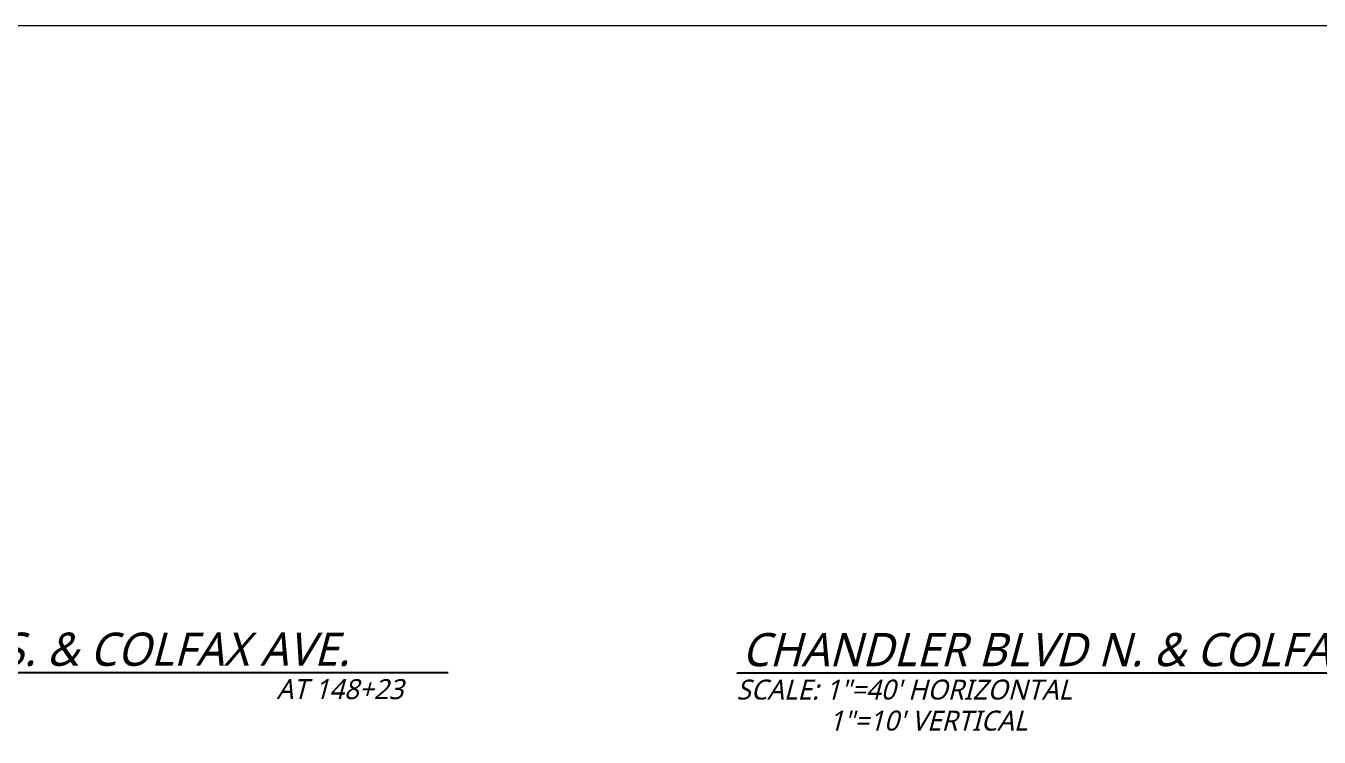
# Model space of a CAD drawing. Header units: feet. Extents: x 25 to 852, y 24 to 570.
# Drawn here: x 244.5 to 439.2, y 462.7 to 569.8 of the extents above; entities that cross this region are included whole.
import ezdxf

# ---------------------------------------------------------------- set-up
doc = ezdxf.new("R2010")
doc.units = ezdxf.units.FT
doc.header["$MEASUREMENT"] = 0
doc.layers.add('PDF_Geometry', color=7, linetype='Continuous')
doc.styles.get("Standard").update_dxf_attribs({"font": 'simplex.shx'})

msp = doc.modelspace()

# ---------------------------------------------------------------- linework, layer by layer
at = {"layer": 'PDF_Geometry', "lineweight": 15}
msp.add_lwpolyline([(852.43, 24.17), (852.43, 569.83), (25.2, 569.83), (25.2, 24.17)], dxfattribs=at)
at = {"layer": 'PDF_Geometry', "lineweight": 25}
for points in [[(186.33, 472.46), (308.09, 472.46)], [(351.57, 472.4), (473.33, 472.4)]]:
    msp.add_lwpolyline(points, dxfattribs=at)

# ---------------------------------------------------------------- texts
at = {"attachment_point": 1}
for s, insert, char_height in [('{\\fMicrosoft YaHei UI|b0|i1|c0|p34;CHANDLER BLVD S. & COLFAX AVE.}', (187.09, 478.48), 5), ('{\\fMicrosoft YaHei UI|b0|i1|c0|p34;CHANDLER BLVD N. & COLFAX AVE.}', (352.33, 478.42), 5), ('{\\fMicrosoft YaHei UI|b0|i1|c0|p34;SCALE: 1"=40\' HORIZONTAL^I^I^I^IAT 148+23}', (186.27, 471.47), 3), ('{\\fMicrosoft YaHei UI|b0|i1|c0|p34;SCALE: 1"=40\' HORIZONTAL^I^I^I^IAT 149+17}', (351.51, 471.4), 3), ('{\\fMicrosoft YaHei UI|b0|i1|c0|p34;^I1"=10\' VERTICAL^I}', (353.4, 466.73), 3)]:
    msp.add_mtext_dynamic_manual_height_columns(s, width=130.3098, gutter_width=1, heights=[0], dxfattribs=dict(at, insert=insert, char_height=char_height))

doc.saveas('drawing.dxf')
